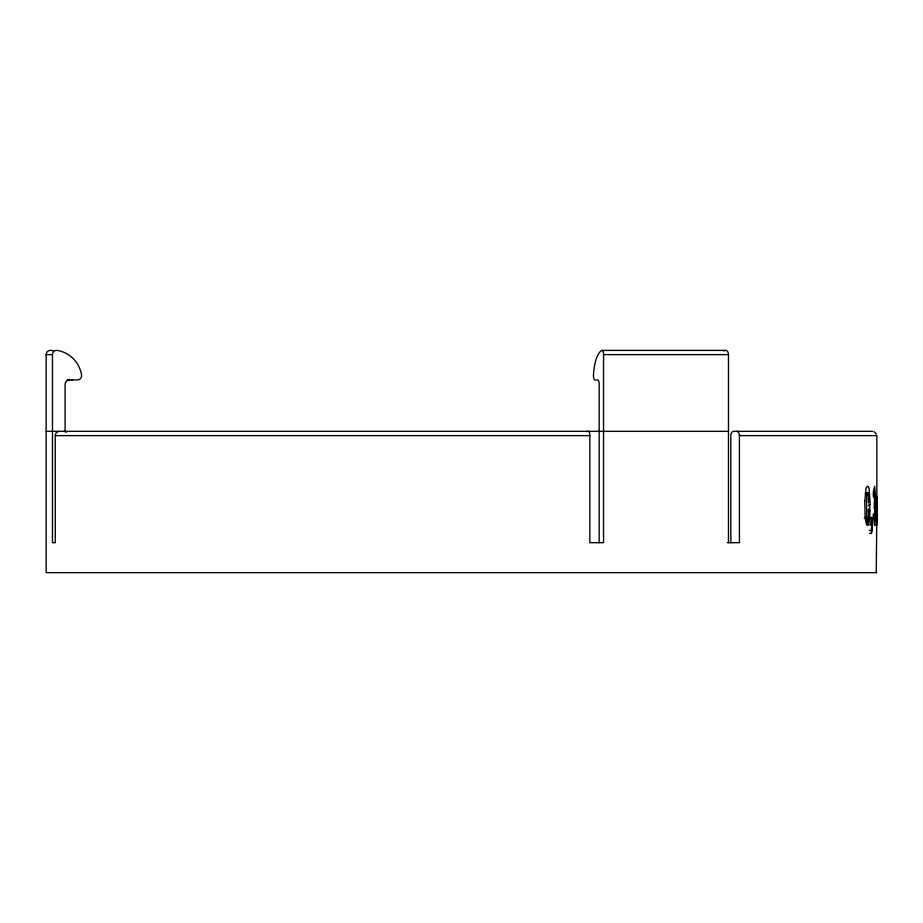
<?xml version="1.0" encoding="UTF-8"?>
<svg xmlns="http://www.w3.org/2000/svg" width="923" height="923" viewBox="0 0 923 923"><rect width="100%" height="100%" fill="white"/><g stroke="black" fill="none" stroke-linecap="round" stroke-linejoin="round"><path stroke-width="1.38" d="M736.554 431.341A4.28 2.861 90 0 1 739.427 435.633L739.427 542.678L727.324 542.678M869.547 517.503L872.281 517.503L872.281 523.618M876.596 524.864L876.596 514.561M876.792 516.903L876.262 572.652M876.838 515.311L876.85 505.804M876.792 506.116L876.792 505.193M876.85 505.412L876.838 502.077L876.792 504.996M876.85 498.685L876.85 435.633L739.427 435.633M876.031 500.854L876.838 500.854L876.838 499.92M868.566 509.069L868.566 509.877M874.266 507.558L874.612 492.386L874.023 497.497L873.239 496.424A16.949 2.1 -89.8 0 1 873.446 491.647M869.997 510.857L869.431 520.895L868.208 525.199L868.497 513.788M866.639 499.343L866.766 495.928A9.103 1.996 90 0 1 866.835 495.028M864.863 500.82L865.912 489.202A9.726 2.111 -89.3 0 1 866.593 487.113L867.608 486.317L868.555 487.182M876.85 498.005L876.815 496.436L876.631 500.854L876.389 496.701M875.535 500.162L875.662 518.368L874.6 525.51L873.112 514.676L874 513.811L874.612 519.418L874.692 507.039M873.4 491.474L874.635 486.329L875.604 497.647A7.661 0.635 89.9 0 1 875.546 500.231M866.835 495.04L866.962 493.978A3.692 0.773 -89.7 0 1 868.093 493.286L868.22 494.047M869.674 533.425L871.266 533.425L871.497 528.729A4.234 0.692 89.8 0 0 871.6 527.691L871.704 524.864L869.547 524.864M599.165 542.678L599.165 384.245A4.28 1.465 -90 0 0 597.7 379.964L594.897 379.964A4.28 1.465 -90 0 1 593.454 374.969A29.974 10.257 -90 0 1 601.854 350.405L725.27 350.405A4.28 2.757 90 0 1 728.478 354.628L728.478 542.678M876.85 572.652L46.15 572.652L46.15 354.628L52.461 354.628A4.28 4.211 90 0 1 57.376 350.405A29.974 29.513 90 0 1 81.57 374.969A4.28 4.211 90 0 1 77.405 379.964L67.379 379.964M601.854 350.405A4.28 1.465 -90 0 1 603.561 354.628L728.478 354.628M46.15 431.341L728.478 431.341M872.57 431.341L733.693 431.341A4.28 2.861 90 0 0 730.831 435.633L730.831 542.678M52.461 354.628L52.461 542.678L55.276 542.678L55.23 435.633L589.855 435.633L589.855 542.678L603.561 542.678L603.561 354.628M865.301 493.286L868.093 493.286M875.131 497.059L876.838 497.059L876.838 500.854M864.263 518.403L867.055 518.403L867.055 525.268A11.895 2.504 88.6 0 1 865.278 516.845M870.689 522.764L872.281 522.764M875.131 524.864L876.838 524.864L876.792 510.223M869.443 530.379L871.024 530.379M874.069 431.652L876.481 434.052M876.4 502.089L876.596 508.192A34.728 1.211 -90 0 1 876.573 511.077L876.596 511.457M868.566 502.147L868.566 502.954M868.578 504.996L868.578 505.804M876.735 497.059L876.735 524.864M871.127 517.503L871.127 524.864M65.106 431.341L65.106 384.245A4.28 4.211 90 0 1 69.329 379.964M868.635 512.369A27.921 5.573 90 0 1 868.601 513.88M868.255 509.819A49.577 9.542 -90 0 1 868.22 512.184M868.278 493.955A20.629 4.107 -90 0 1 868.485 502.112M865.197 516.938A38.178 8.942 90 0 1 864.943 507.373L864.805 505.019A51.273 12.53 90 0 1 864.724 500.762M868.566 487.125A9.818 2.019 -89 0 1 869.178 489.132L870.008 501.616A51.18 9.218 -90 0 1 870.158 504.627M869.754 504.685A53.846 9.38 90 0 1 869.72 510.731M866.974 518.588A12.091 2.654 90 0 1 866.662 512L866.593 502.331A47.477 10.384 -90 0 1 866.685 499.366M872.212 529.825A10.049 1.742 88.4 0 1 871.266 533.54M872.316 523.606A14.745 2.261 89.9 0 1 872.177 529.583M874.266 508.688A13.107 1.258 -86.8 0 1 874.658 507.35M876.792 508.527A47.881 0.785 -90 0 1 876.792 506.877M55.23 435.633A4.28 4.188 90 0 1 59.407 431.341M588.528 431.341A4.28 1.327 -90 0 1 589.855 435.621M723.886 350.855A29.974 19.268 90 0 1 725.27 350.405M46.15 354.628A4.28 4.28 0 0 1 51.146 350.405A29.974 29.974 0 0 1 53.407 350.878M72.444 379.849A4.28 4.28 0 0 1 71.486 379.964M586.843 431.514A4.28 1.327 -90 0 1 587.201 431.341A4.28 1.327 90 0 0 586.716 431.652M63.606 431.341A4.28 4.188 90 0 1 66.248 432.299"/></g></svg>
